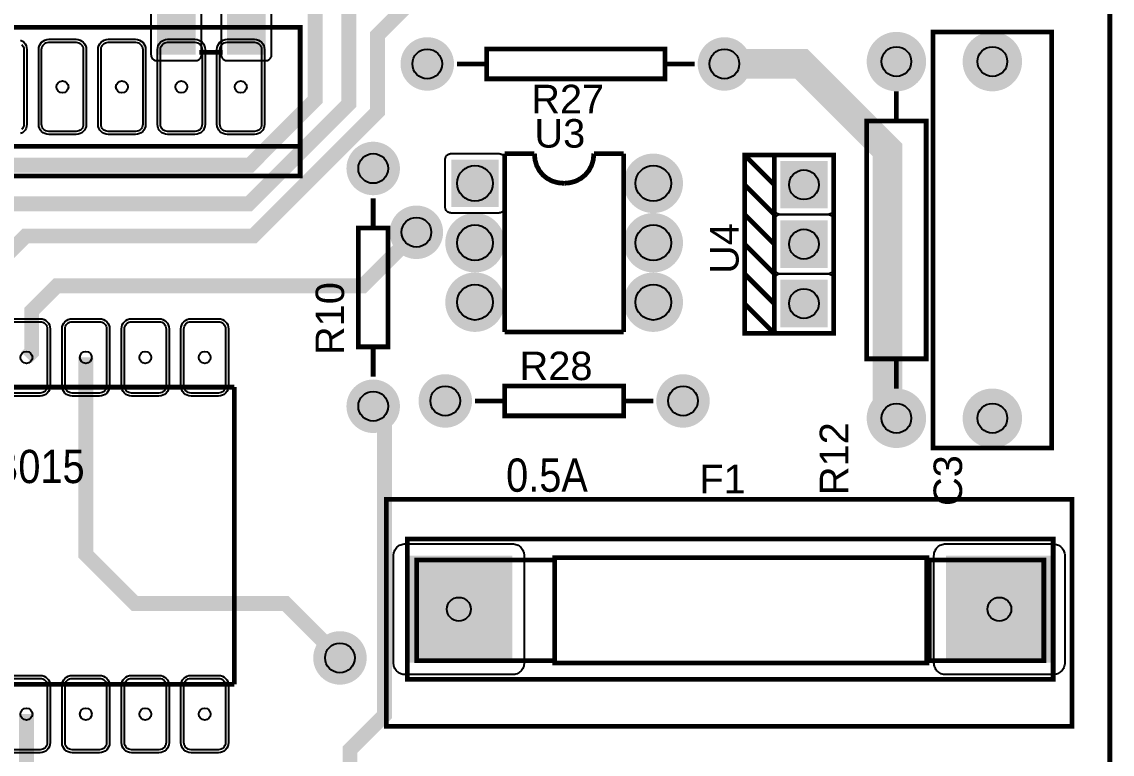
# Model space of a CAD drawing. Header units: inches. Extents: x -2.14 to 2.14, y -2.06 to 2.06.
# Drawn here: x 0.309 to 2.144, y -0.774 to 0.458 of the extents above; entities that cross this region are included whole.
import ezdxf

# ---------------------------------------------------------------- set-up
doc = ezdxf.new("R2010")
doc.units = ezdxf.units.IN
doc.layers.get('0').update_dxf_attribs({"linetype": 'CONTINUOUS'})

# ---------------------------------------------------------------- blocks, each defined once
blk = doc.blocks.new('RPAD')
blk.add_trace([(-0.5, -0.5), (-0.5, 0.5), (0.5, -0.5), (0.5, 0.5)])
blk = doc.blocks.new('EPAD')
at = {"const_width": 0.5}
blk.add_lwpolyline([(-0.25, 0, 1), (0.25, 0, 1)], format="xyb", close=True, dxfattribs=at)

msp = doc.modelspace()

# ---------------------------------------------------------------- linework, layer by layer
for points, const_width in [([(-1.978346, -2.05315), (2.139764, -2.05315), (2.139764, 2.05315), (-1.978346, 2.05315), (-1.978346, -2.05315)], 0.008), ([(-1.978346, -2.05315), (2.139764, -2.05315), (2.139764, 2.05315), (-1.978346, 2.05315), (-1.978346, -2.05315)], 0.008), ([(-1.978346, -2.05315), (2.139764, -2.05315), (2.139764, 2.05315), (-1.978346, 2.05315), (-1.978346, -2.05315)], 0.008), ([(-0.383071, -0.106693), (-0.383071, 0.065748), (-0.231992, 0.216827), (0.693204, 0.216827), (0.802704, 0.326326), (0.802704, 0.539816), (0.714567, 0.627953), (0.627953, 0.627953), (0.624016, 0.624016)], 0.025), ([(0.116929, -0.106693), (0.116929, -0.009055), (0.277559, 0.151575), (0.690944, 0.151575), (0.859268, 0.319898), (0.859268, 0.555884), (0.863435, 0.560051)], 0.025), ([(1.084268, 0.526717), (0.999158, 0.526717), (0.90748, 0.435039), (0.90748, 0.30618), (0.698852, 0.097551), (0.315519, 0.097551), (0.216929, -0.001038), (0.216929, -0.106693)], 0.025), ([(-1.322441, 0.198425), (0.777559, 0.198425), (0.777559, 0.448425), (-1.322441, 0.448425), (-1.322441, 0.198425)], 0.008), ([(-1.322441, 0.198425), (0.777559, 0.198425), (0.777559, 0.448425), (-1.322441, 0.448425), (-1.322441, 0.198425)], 0.008), ([(-1.322441, 0.198425), (0.777559, 0.198425), (0.777559, 0.448425), (-1.322441, 0.448425), (-1.322441, 0.198425)], 0.008), ([(1.842126, -0.259055), (2.042126, -0.259055), (2.042126, 0.440945), (1.842126, 0.440945), (1.842126, -0.259055)], 0.008), ([(1.842126, -0.259055), (2.042126, -0.259055), (2.042126, 0.440945), (1.842126, 0.440945), (1.842126, -0.259055)], 0.008), ([(1.842126, -0.259055), (2.042126, -0.259055), (2.042126, 0.440945), (1.842126, 0.440945), (1.842126, -0.259055)], 0.008), ([(0.647008, 0.406598), (0.608008, 0.406598)], 0.008), ([(0.647008, 0.406598), (0.608008, 0.406598)], 0.008), ([(0.647008, 0.406598), (0.608008, 0.406598)], 0.008), ([(1.091339, 0.362008), (1.391339, 0.362008), (1.391339, 0.412008), (1.091339, 0.412008), (1.091339, 0.362008)], 0.008), ([(1.091339, 0.362008), (1.391339, 0.362008), (1.391339, 0.412008), (1.091339, 0.412008), (1.091339, 0.362008)], 0.008), ([(1.091339, 0.362008), (1.391339, 0.362008), (1.391339, 0.412008), (1.091339, 0.412008), (1.091339, 0.362008)], 0.008), ([(1.491339, 0.387008), (1.620866, 0.387008), (1.765748, 0.242126), (1.765748, -0.194094), (1.780709, -0.209055)], 0.05), ([(1.091339, 0.387008), (1.041339, 0.387008)], 0.008), ([(1.091339, 0.387008), (1.041339, 0.387008)], 0.008), ([(1.091339, 0.387008), (1.041339, 0.387008)], 0.008), ([(1.441339, 0.387008), (1.391339, 0.387008)], 0.008), ([(1.441339, 0.387008), (1.391339, 0.387008)], 0.008), ([(1.441339, 0.387008), (1.391339, 0.387008)], 0.008), ([(1.780709, 0.340945), (1.780709, 0.290945)], 0.008), ([(1.780709, 0.340945), (1.780709, 0.290945)], 0.008), ([(1.780709, 0.340945), (1.780709, 0.290945)], 0.008), ([(1.730709, -0.109055), (1.830709, -0.109055), (1.830709, 0.290945), (1.730709, 0.290945), (1.730709, -0.109055)], 0.008), ([(1.730709, -0.109055), (1.830709, -0.109055), (1.830709, 0.290945), (1.730709, 0.290945), (1.730709, -0.109055)], 0.008), ([(1.730709, -0.109055), (1.830709, -0.109055), (1.830709, 0.290945), (1.730709, 0.290945), (1.730709, -0.109055)], 0.008), ([(0.777559, 0.248425), (-1.322441, 0.248425)], 0.008), ([(0.777559, 0.248425), (-1.322441, 0.248425)], 0.008), ([(0.777559, 0.248425), (-1.322441, 0.248425)], 0.008), ([(1.121654, 0.23622), (1.171654, 0.23622)], 0.008), ([(1.121654, 0.23622), (1.121654, -0.06378)], 0.008), ([(1.121654, 0.23622), (1.171654, 0.23622)], 0.008), ([(1.121654, 0.23622), (1.121654, -0.06378)], 0.008), ([(1.121654, 0.23622), (1.171654, 0.23622)], 0.008), ([(1.121654, 0.23622), (1.121654, -0.06378)], 0.008), ([(1.221654, 0.18622), (1.211179, 0.18718), (1.201607, 0.189955), (1.193089, 0.194394), (1.185779, 0.200346), (1.179828, 0.207656), (1.175388, 0.216174), (1.172613, 0.225746), (1.171654, 0.23622)], 0.008), ([(1.221654, 0.18622), (1.211179, 0.18718), (1.201607, 0.189955), (1.193089, 0.194394), (1.185779, 0.200346), (1.179828, 0.207656), (1.175388, 0.216174), (1.172613, 0.225746), (1.171654, 0.23622)], 0.008), ([(1.221654, 0.18622), (1.211179, 0.18718), (1.201607, 0.189955), (1.193089, 0.194394), (1.185779, 0.200346), (1.179828, 0.207656), (1.175388, 0.216174), (1.172613, 0.225746), (1.171654, 0.23622)], 0.008), ([(1.221654, 0.18622), (1.231841, 0.18718), (1.241279, 0.189955), (1.249779, 0.194394), (1.257154, 0.200346), (1.263216, 0.207656), (1.267779, 0.216174), (1.270654, 0.225746), (1.271654, 0.23622)], 0.008), ([(1.221654, 0.18622), (1.231841, 0.18718), (1.241279, 0.189955), (1.249779, 0.194394), (1.257154, 0.200346), (1.263216, 0.207656), (1.267779, 0.216174), (1.270654, 0.225746), (1.271654, 0.23622)], 0.008), ([(1.221654, 0.18622), (1.231841, 0.18718), (1.241279, 0.189955), (1.249779, 0.194394), (1.257154, 0.200346), (1.263216, 0.207656), (1.267779, 0.216174), (1.270654, 0.225746), (1.271654, 0.23622)], 0.008), ([(1.271654, 0.23622), (1.321654, 0.23622)], 0.008), ([(1.271654, 0.23622), (1.321654, 0.23622)], 0.008), ([(1.271654, 0.23622), (1.321654, 0.23622)], 0.008), ([(1.321654, 0.23622), (1.321654, -0.06378)], 0.008), ([(1.321654, 0.23622), (1.321654, -0.06378)], 0.008), ([(1.321654, 0.23622), (1.321654, -0.06378)], 0.008), ([(1.575197, -0.066142), (1.675197, -0.066142), (1.675197, 0.233858), (1.575197, 0.233858), (1.575197, -0.066142), (1.525197, -0.066142), (1.525197, 0.233858), (1.575197, 0.233858)], 0.008), ([(1.575197, 0.183858), (1.525197, 0.233858)], 0.008), ([(1.575197, -0.066142), (1.675197, -0.066142), (1.675197, 0.233858), (1.575197, 0.233858), (1.575197, -0.066142), (1.525197, -0.066142), (1.525197, 0.233858), (1.575197, 0.233858)], 0.008), ([(1.575197, 0.183858), (1.525197, 0.233858)], 0.008), ([(1.575197, -0.066142), (1.675197, -0.066142), (1.675197, 0.233858), (1.575197, 0.233858), (1.575197, -0.066142), (1.525197, -0.066142), (1.525197, 0.233858), (1.575197, 0.233858)], 0.008), ([(1.575197, 0.183858), (1.525197, 0.233858)], 0.008), ([(1.575197, 0.133858), (1.525197, 0.183858)], 0.008), ([(1.575197, 0.133858), (1.525197, 0.183858)], 0.008), ([(1.575197, 0.133858), (1.525197, 0.183858)], 0.008), ([(0.900394, 0.161165), (0.900394, 0.111165)], 0.008), ([(0.900394, 0.161165), (0.900394, 0.111165)], 0.008), ([(0.900394, 0.161165), (0.900394, 0.111165)], 0.008), ([(1.575197, 0.083858), (1.525197, 0.133858)], 0.008), ([(1.575197, 0.083858), (1.525197, 0.133858)], 0.008), ([(1.575197, 0.083858), (1.525197, 0.133858)], 0.008), ([(0.973054, 0.103828), (0.883006, 0.01378), (0.368134, 0.01378), (0.325831, -0.028523), (0.325831, -0.097791), (0.316929, -0.106693)], 0.025), ([(0.875394, -0.088835), (0.925394, -0.088835), (0.925394, 0.111165), (0.875394, 0.111165), (0.875394, -0.088835)], 0.008), ([(0.875394, -0.088835), (0.925394, -0.088835), (0.925394, 0.111165), (0.875394, 0.111165), (0.875394, -0.088835)], 0.008), ([(0.875394, -0.088835), (0.925394, -0.088835), (0.925394, 0.111165), (0.875394, 0.111165), (0.875394, -0.088835)], 0.008), ([(1.575197, 0.033858), (1.525197, 0.083858)], 0.008), ([(1.575197, 0.033858), (1.525197, 0.083858)], 0.008), ([(1.575197, 0.033858), (1.525197, 0.083858)], 0.008), ([(1.575197, -0.016142), (1.525197, 0.033858)], 0.008), ([(1.575197, -0.016142), (1.525197, 0.033858)], 0.008), ([(1.575197, -0.016142), (1.525197, 0.033858)], 0.008), ([(1.575197, -0.066142), (1.525197, -0.016142)], 0.008), ([(1.575197, -0.066142), (1.525197, -0.016142)], 0.008), ([(1.575197, -0.066142), (1.525197, -0.016142)], 0.008), ([(1.121654, -0.06378), (1.321654, -0.06378)], 0.008), ([(1.121654, -0.06378), (1.321654, -0.06378)], 0.008), ([(1.121654, -0.06378), (1.321654, -0.06378)], 0.008), ([(0.900394, -0.088835), (0.900394, -0.138835)], 0.008), ([(0.900394, -0.088835), (0.900394, -0.138835)], 0.008), ([(0.900394, -0.088835), (0.900394, -0.138835)], 0.008), ([(0.844488, -0.612205), (0.75297, -0.520687), (0.499321, -0.520687), (0.416929, -0.438294), (0.416929, -0.106693)], 0.025), ([(1.780709, -0.109055), (1.780709, -0.159055)], 0.008), ([(1.780709, -0.109055), (1.780709, -0.159055)], 0.008), ([(1.780709, -0.109055), (1.780709, -0.159055)], 0.008), ([(-1.333071, -0.156693), (0.666929, -0.156693)], 0.008), ([(-1.333071, -0.156693), (0.666929, -0.156693)], 0.008), ([(-1.333071, -0.156693), (0.666929, -0.156693)], 0.008), ([(0.666929, -0.156693), (0.666929, -0.656693)], 0.008), ([(0.666929, -0.156693), (0.666929, -0.656693)], 0.008), ([(0.666929, -0.156693), (0.666929, -0.656693)], 0.008), ([(1.121654, -0.204921), (1.321654, -0.204921), (1.321654, -0.154921), (1.121654, -0.154921), (1.121654, -0.204921)], 0.008), ([(1.121654, -0.204921), (1.321654, -0.204921), (1.321654, -0.154921), (1.121654, -0.154921), (1.121654, -0.204921)], 0.008), ([(1.121654, -0.204921), (1.321654, -0.204921), (1.321654, -0.154921), (1.121654, -0.154921), (1.121654, -0.204921)], 0.008), ([(0.883071, -1.400142), (0.883071, -1.254724), (0.966535, -1.17126), (0.966535, -0.949104), (0.861407, -0.843976), (0.861407, -0.766413), (0.919291, -0.70853), (0.919291, -0.207732), (0.900394, -0.188835)], 0.025), ([(1.071654, -0.179921), (1.121654, -0.179921)], 0.008), ([(1.071654, -0.179921), (1.121654, -0.179921)], 0.008), ([(1.071654, -0.179921), (1.121654, -0.179921)], 0.008), ([(1.321654, -0.179921), (1.371654, -0.179921)], 0.008), ([(1.321654, -0.179921), (1.371654, -0.179921)], 0.008), ([(1.321654, -0.179921), (1.371654, -0.179921)], 0.008), ([(0.922441, -0.727165), (2.075984, -0.727165), (2.075984, -0.345276), (0.922441, -0.345276), (0.922441, -0.727165)], 0.008), ([(0.922441, -0.727165), (2.075984, -0.727165), (2.075984, -0.345276), (0.922441, -0.345276), (0.922441, -0.727165)], 0.008), ([(0.922441, -0.727165), (2.075984, -0.727165), (2.075984, -0.345276), (0.922441, -0.345276), (0.922441, -0.727165)], 0.008), ([(0.957874, -0.648425), (2.044488, -0.648425), (2.044488, -0.412205), (0.957874, -0.412205), (0.957874, -0.648425)], 0.008), ([(0.957874, -0.648425), (2.044488, -0.648425), (2.044488, -0.412205), (0.957874, -0.412205), (0.957874, -0.648425)], 0.008), ([(0.957874, -0.648425), (2.044488, -0.648425), (2.044488, -0.412205), (0.957874, -0.412205), (0.957874, -0.648425)], 0.008), ([(1.205906, -0.620866), (1.83189, -0.620866), (1.83189, -0.443701), (1.205906, -0.443701), (1.205906, -0.620866)], 0.008), ([(1.205906, -0.620866), (1.83189, -0.620866), (1.83189, -0.443701), (1.205906, -0.443701), (1.205906, -0.620866)], 0.008), ([(1.205906, -0.620866), (1.83189, -0.620866), (1.83189, -0.443701), (1.205906, -0.443701), (1.205906, -0.620866)], 0.008), ([(0.973622, -0.616929), (1.205906, -0.616929), (1.205906, -0.447638), (0.973622, -0.447638), (0.973622, -0.616929)], 0.008), ([(0.973622, -0.616929), (1.205906, -0.616929), (1.205906, -0.447638), (0.973622, -0.447638), (0.973622, -0.616929)], 0.008), ([(0.973622, -0.616929), (1.205906, -0.616929), (1.205906, -0.447638), (0.973622, -0.447638), (0.973622, -0.616929)], 0.008), ([(1.835827, -0.616929), (2.02874, -0.616929), (2.02874, -0.447638), (1.835827, -0.447638), (1.835827, -0.616929)], 0.008), ([(1.835827, -0.616929), (2.02874, -0.616929), (2.02874, -0.447638), (1.835827, -0.447638), (1.835827, -0.616929)], 0.008), ([(1.835827, -0.616929), (2.02874, -0.616929), (2.02874, -0.447638), (1.835827, -0.447638), (1.835827, -0.616929)], 0.008), ([(-1.333071, -0.656693), (0.666929, -0.656693)], 0.008), ([(-1.333071, -0.656693), (0.666929, -0.656693)], 0.008), ([(-1.333071, -0.656693), (0.666929, -0.656693)], 0.008), ([(0.316929, -0.706693), (0.316929, -1.057087), (0.36811, -1.108268), (0.504208, -1.108268), (0.625951, -1.23001), (0.625951, -1.474409), (0.738189, -1.541339)], 0.025)]:
    msp.add_lwpolyline(points, dxfattribs=dict(const_width=const_width))
for points in [[(0.526508, 0.522598), (0.526508, 0.402598), (0.526558, 0.401559), (0.526707, 0.400554), (0.526949, 0.399587), (0.52728, 0.398663), (0.527694, 0.397787), (0.528189, 0.396963), (0.528758, 0.396195), (0.529398, 0.395489), (0.530104, 0.394849), (0.530872, 0.39428), (0.531696, 0.393785), (0.532572, 0.39337), (0.533496, 0.393039), (0.534463, 0.392797), (0.535469, 0.392649), (0.536508, 0.392598), (0.601508, 0.392598), (0.602547, 0.392649), (0.603552, 0.392797), (0.604519, 0.393039), (0.605443, 0.39337), (0.60632, 0.393785), (0.607144, 0.39428), (0.607911, 0.394849), (0.608617, 0.395489), (0.609257, 0.396195), (0.609827, 0.396963), (0.610321, 0.397787), (0.610736, 0.398663), (0.611067, 0.399587), (0.611309, 0.400554), (0.611457, 0.401559), (0.611508, 0.402598), (0.611508, 0.522598)], [(0.644508, 0.522598), (0.644508, 0.402598), (0.644558, 0.401559), (0.644707, 0.400554), (0.644949, 0.399587), (0.64528, 0.398663), (0.645694, 0.397787), (0.646189, 0.396963), (0.646758, 0.396195), (0.647398, 0.395489), (0.648104, 0.394849), (0.648872, 0.39428), (0.649696, 0.393785), (0.650572, 0.39337), (0.651496, 0.393039), (0.652463, 0.392797), (0.653469, 0.392649), (0.654508, 0.392598), (0.719508, 0.392598), (0.720547, 0.392649), (0.721552, 0.392797), (0.722519, 0.393039), (0.723443, 0.39337), (0.72432, 0.393785), (0.725144, 0.39428), (0.725911, 0.394849), (0.726617, 0.395489), (0.727257, 0.396195), (0.727827, 0.396963), (0.728321, 0.397787), (0.728736, 0.398663), (0.729067, 0.399587), (0.729309, 0.400554), (0.729457, 0.401559), (0.729508, 0.402598), (0.729508, 0.522598)], [(0.307249, 0.427114), (0.31014, 0.425568), (0.312645, 0.423511), (0.314702, 0.421006), (0.316248, 0.418115), (0.317221, 0.414901), (0.317559, 0.411425), (0.317559, 0.285425), (0.317221, 0.281949), (0.316248, 0.278735), (0.314702, 0.275844), (0.312645, 0.273339), (0.31014, 0.271283), (0.307249, 0.269737)], [(0.30909, 0.419956), (0.310542, 0.418188), (0.311633, 0.416148), (0.31232, 0.413879), (0.312559, 0.411425), (0.312559, 0.285425), (0.31232, 0.282972), (0.311633, 0.280702), (0.310542, 0.278662), (0.30909, 0.276894)], [(0.293929, -0.041693), (0.339929, -0.041693), (0.343405, -0.042031), (0.346619, -0.043004), (0.34951, -0.04455), (0.352015, -0.046607), (0.354072, -0.049112), (0.355618, -0.052003), (0.356591, -0.055217), (0.356929, -0.058693), (0.356929, -0.154693), (0.356591, -0.158169), (0.355618, -0.161383), (0.354072, -0.164274), (0.352015, -0.166779), (0.34951, -0.168835), (0.346619, -0.170381), (0.343405, -0.171355), (0.339929, -0.171693), (0.339929, -0.171693), (0.293929, -0.171693)], [(0.293929, -0.046693), (0.339929, -0.046693), (0.342383, -0.046931), (0.344652, -0.047619), (0.346692, -0.04871), (0.34846, -0.050162), (0.349912, -0.05193), (0.351003, -0.05397), (0.35169, -0.056239), (0.351929, -0.058693), (0.351929, -0.154693), (0.35169, -0.157146), (0.351003, -0.159416), (0.349912, -0.161456), (0.34846, -0.163224), (0.346692, -0.164676), (0.344652, -0.165767), (0.342383, -0.166454), (0.339929, -0.166693), (0.339929, -0.166693), (0.293929, -0.166693)], [(0.293929, -0.641693), (0.339929, -0.641693), (0.343405, -0.642031), (0.346619, -0.643004), (0.34951, -0.64455), (0.352015, -0.646607), (0.354072, -0.649112), (0.355618, -0.652003), (0.356591, -0.655217), (0.356929, -0.658693), (0.356929, -0.754693), (0.356591, -0.758169), (0.355618, -0.761383), (0.354072, -0.764274), (0.352015, -0.766779), (0.34951, -0.768835), (0.346619, -0.770381), (0.343405, -0.771355), (0.339929, -0.771693), (0.293929, -0.771693)], [(0.293929, -0.646693), (0.339929, -0.646693), (0.342383, -0.646931), (0.344652, -0.647619), (0.346692, -0.64871), (0.34846, -0.650162), (0.349912, -0.65193), (0.351003, -0.65397), (0.35169, -0.656239), (0.351929, -0.658693), (0.351929, -0.754693), (0.35169, -0.757146), (0.351003, -0.759416), (0.349912, -0.761456), (0.34846, -0.763224), (0.346692, -0.764676), (0.344652, -0.765767), (0.342383, -0.766454), (0.339929, -0.766693), (0.293929, -0.766693)]]:
    msp.add_lwpolyline(points)
for points in [[(0.400559, 0.268425), (0.354559, 0.268425), (0.351083, 0.268763), (0.347869, 0.269737), (0.344978, 0.271283), (0.342473, 0.273339), (0.340417, 0.275844), (0.33887, 0.278735), (0.337897, 0.281949), (0.337559, 0.285425), (0.337559, 0.411425), (0.337897, 0.414901), (0.33887, 0.418115), (0.340417, 0.421006), (0.342473, 0.423511), (0.344978, 0.425568), (0.347869, 0.427114), (0.351083, 0.428087), (0.354559, 0.428425), (0.400559, 0.428425), (0.404035, 0.428087), (0.407249, 0.427114), (0.41014, 0.425568), (0.412645, 0.423511), (0.414702, 0.421006), (0.416248, 0.418115), (0.417221, 0.414901), (0.417559, 0.411425), (0.417559, 0.285425), (0.417221, 0.281949), (0.416248, 0.278735), (0.414702, 0.275844), (0.412645, 0.273339), (0.41014, 0.271283), (0.407249, 0.269737), (0.404035, 0.268763), (0.400559, 0.268425)], [(0.400559, 0.273425), (0.354559, 0.273425), (0.352106, 0.273664), (0.349836, 0.274351), (0.347796, 0.275442), (0.346028, 0.276894), (0.344576, 0.278662), (0.343485, 0.280702), (0.342798, 0.282972), (0.342559, 0.285425), (0.342559, 0.411425), (0.342798, 0.413879), (0.343485, 0.416148), (0.344576, 0.418188), (0.346028, 0.419956), (0.347796, 0.421408), (0.349836, 0.4225), (0.352106, 0.423187), (0.354559, 0.423425), (0.400559, 0.423425), (0.403013, 0.423187), (0.405282, 0.4225), (0.407322, 0.421408), (0.40909, 0.419956), (0.410542, 0.418188), (0.411633, 0.416148), (0.41232, 0.413879), (0.412559, 0.411425), (0.412559, 0.285425), (0.41232, 0.282972), (0.411633, 0.280702), (0.410542, 0.278662), (0.40909, 0.276894), (0.407322, 0.275442), (0.405282, 0.274351), (0.403013, 0.273664), (0.400559, 0.273425)], [(0.500559, 0.268425), (0.454559, 0.268425), (0.451083, 0.268763), (0.447869, 0.269737), (0.444978, 0.271283), (0.442473, 0.273339), (0.440417, 0.275844), (0.43887, 0.278735), (0.437897, 0.281949), (0.437559, 0.285425), (0.437559, 0.411425), (0.437897, 0.414901), (0.43887, 0.418115), (0.440417, 0.421006), (0.442473, 0.423511), (0.444978, 0.425568), (0.447869, 0.427114), (0.451083, 0.428087), (0.454559, 0.428425), (0.500559, 0.428425), (0.504035, 0.428087), (0.507249, 0.427114), (0.51014, 0.425568), (0.512645, 0.423511), (0.514702, 0.421006), (0.516248, 0.418115), (0.517221, 0.414901), (0.517559, 0.411425), (0.517559, 0.285425), (0.517221, 0.281949), (0.516248, 0.278735), (0.514702, 0.275844), (0.512645, 0.273339), (0.51014, 0.271283), (0.507249, 0.269737), (0.504035, 0.268763), (0.500559, 0.268425)], [(0.500559, 0.273425), (0.454559, 0.273425), (0.452106, 0.273664), (0.449836, 0.274351), (0.447796, 0.275442), (0.446028, 0.276894), (0.444576, 0.278662), (0.443485, 0.280702), (0.442798, 0.282972), (0.442559, 0.285425), (0.442559, 0.411425), (0.442798, 0.413879), (0.443485, 0.416148), (0.444576, 0.418188), (0.446028, 0.419956), (0.447796, 0.421408), (0.449836, 0.4225), (0.452106, 0.423187), (0.454559, 0.423425), (0.500559, 0.423425), (0.503013, 0.423187), (0.505282, 0.4225), (0.507322, 0.421408), (0.50909, 0.419956), (0.510542, 0.418188), (0.511633, 0.416148), (0.51232, 0.413879), (0.512559, 0.411425), (0.512559, 0.285425), (0.51232, 0.282972), (0.511633, 0.280702), (0.510542, 0.278662), (0.50909, 0.276894), (0.507322, 0.275442), (0.505282, 0.274351), (0.503013, 0.273664), (0.500559, 0.273425)], [(0.600559, 0.268425), (0.554559, 0.268425), (0.551083, 0.268763), (0.547869, 0.269737), (0.544978, 0.271283), (0.542473, 0.273339), (0.540417, 0.275844), (0.53887, 0.278735), (0.537897, 0.281949), (0.537559, 0.285425), (0.537559, 0.411425), (0.537897, 0.414901), (0.53887, 0.418115), (0.540417, 0.421006), (0.542473, 0.423511), (0.544978, 0.425568), (0.547869, 0.427114), (0.551083, 0.428087), (0.554559, 0.428425), (0.600559, 0.428425), (0.604035, 0.428087), (0.607249, 0.427114), (0.61014, 0.425568), (0.612645, 0.423511), (0.614702, 0.421006), (0.616248, 0.418115), (0.617221, 0.414901), (0.617559, 0.411425), (0.617559, 0.285425), (0.617221, 0.281949), (0.616248, 0.278735), (0.614702, 0.275844), (0.612645, 0.273339), (0.61014, 0.271283), (0.607249, 0.269737), (0.604035, 0.268763), (0.600559, 0.268425)], [(0.600559, 0.273425), (0.554559, 0.273425), (0.552106, 0.273664), (0.549836, 0.274351), (0.547796, 0.275442), (0.546028, 0.276894), (0.544576, 0.278662), (0.543485, 0.280702), (0.542798, 0.282972), (0.542559, 0.285425), (0.542559, 0.411425), (0.542798, 0.413879), (0.543485, 0.416148), (0.544576, 0.418188), (0.546028, 0.419956), (0.547796, 0.421408), (0.549836, 0.4225), (0.552106, 0.423187), (0.554559, 0.423425), (0.600559, 0.423425), (0.603013, 0.423187), (0.605282, 0.4225), (0.607322, 0.421408), (0.60909, 0.419956), (0.610542, 0.418188), (0.611633, 0.416148), (0.61232, 0.413879), (0.612559, 0.411425), (0.612559, 0.285425), (0.61232, 0.282972), (0.611633, 0.280702), (0.610542, 0.278662), (0.60909, 0.276894), (0.607322, 0.275442), (0.605282, 0.274351), (0.603013, 0.273664), (0.600559, 0.273425)], [(0.700559, 0.268425), (0.654559, 0.268425), (0.651083, 0.268763), (0.647869, 0.269737), (0.644978, 0.271283), (0.642473, 0.273339), (0.640417, 0.275844), (0.63887, 0.278735), (0.637897, 0.281949), (0.637559, 0.285425), (0.637559, 0.411425), (0.637897, 0.414901), (0.63887, 0.418115), (0.640417, 0.421006), (0.642473, 0.423511), (0.644978, 0.425568), (0.647869, 0.427114), (0.651083, 0.428087), (0.654559, 0.428425), (0.700559, 0.428425), (0.704035, 0.428087), (0.707249, 0.427114), (0.71014, 0.425568), (0.712645, 0.423511), (0.714702, 0.421006), (0.716248, 0.418115), (0.717221, 0.414901), (0.717559, 0.411425), (0.717559, 0.285425), (0.717221, 0.281949), (0.716248, 0.278735), (0.714702, 0.275844), (0.712645, 0.273339), (0.71014, 0.271283), (0.707249, 0.269737), (0.704035, 0.268763), (0.700559, 0.268425)], [(0.700559, 0.273425), (0.654559, 0.273425), (0.652106, 0.273664), (0.649836, 0.274351), (0.647796, 0.275442), (0.646028, 0.276894), (0.644576, 0.278662), (0.643485, 0.280702), (0.642798, 0.282972), (0.642559, 0.285425), (0.642559, 0.411425), (0.642798, 0.413879), (0.643485, 0.416148), (0.644576, 0.418188), (0.646028, 0.419956), (0.647796, 0.421408), (0.649836, 0.4225), (0.652106, 0.423187), (0.654559, 0.423425), (0.700559, 0.423425), (0.703013, 0.423187), (0.705282, 0.4225), (0.707322, 0.421408), (0.70909, 0.419956), (0.710542, 0.418188), (0.711633, 0.416148), (0.71232, 0.413879), (0.712559, 0.411425), (0.712559, 0.285425), (0.71232, 0.282972), (0.711633, 0.280702), (0.710542, 0.278662), (0.70909, 0.276894), (0.707322, 0.275442), (0.705282, 0.274351), (0.703013, 0.273664), (0.700559, 0.273425)], [(1.121654, 0.22622), (1.121654, 0.14622), (1.121603, 0.145181), (1.121455, 0.144176), (1.121213, 0.143209), (1.120882, 0.142285), (1.120467, 0.141409), (1.119972, 0.140585), (1.119403, 0.139817), (1.118763, 0.139111), (1.118057, 0.138471), (1.117289, 0.137902), (1.116465, 0.137407), (1.115589, 0.136992), (1.114665, 0.136661), (1.113698, 0.136419), (1.112693, 0.136271), (1.111654, 0.13622), (1.031654, 0.13622), (1.030614, 0.136271), (1.029609, 0.136419), (1.028642, 0.136661), (1.027718, 0.136992), (1.026842, 0.137407), (1.026018, 0.137902), (1.02525, 0.138471), (1.024544, 0.139111), (1.023904, 0.139817), (1.023335, 0.140585), (1.02284, 0.141409), (1.022425, 0.142285), (1.022094, 0.143209), (1.021852, 0.144176), (1.021704, 0.145181), (1.021654, 0.14622), (1.021654, 0.22622), (1.021704, 0.22726), (1.021852, 0.228265), (1.022094, 0.229232), (1.022425, 0.230156), (1.02284, 0.231032), (1.023335, 0.231856), (1.023904, 0.232624), (1.024544, 0.23333), (1.02525, 0.23397), (1.026018, 0.234539), (1.026842, 0.235034), (1.027718, 0.235449), (1.028642, 0.23578), (1.029609, 0.236022), (1.030614, 0.23617), (1.031654, 0.23622), (1.111654, 0.23622), (1.112693, 0.23617), (1.113698, 0.236022), (1.114665, 0.23578), (1.115589, 0.235449), (1.116465, 0.235034), (1.117289, 0.234539), (1.118057, 0.23397), (1.118763, 0.23333), (1.119403, 0.232624), (1.119972, 0.231856), (1.120467, 0.231032), (1.120882, 0.230156), (1.121213, 0.229232), (1.121455, 0.228265), (1.121603, 0.22726), (1.121654, 0.22622)], [(1.575197, 0.143858), (1.575197, 0.223858), (1.575247, 0.224898), (1.575396, 0.225903), (1.575638, 0.22687), (1.575969, 0.227794), (1.576383, 0.22867), (1.576878, 0.229494), (1.577447, 0.230262), (1.578087, 0.230968), (1.578794, 0.231608), (1.579561, 0.232177), (1.580385, 0.232672), (1.581261, 0.233087), (1.582185, 0.233417), (1.583152, 0.233659), (1.584157, 0.233808), (1.585197, 0.233858), (1.665197, 0.233858), (1.666236, 0.233808), (1.667241, 0.233659), (1.668208, 0.233417), (1.669132, 0.233087), (1.670009, 0.232672), (1.670833, 0.232177), (1.6716, 0.231608), (1.672306, 0.230968), (1.672946, 0.230262), (1.673516, 0.229494), (1.674011, 0.22867), (1.674425, 0.227794), (1.674756, 0.22687), (1.674998, 0.225903), (1.675146, 0.224898), (1.675197, 0.223858), (1.675197, 0.143858), (1.675146, 0.142819), (1.674998, 0.141814), (1.674756, 0.140847), (1.674425, 0.139923), (1.674011, 0.139046), (1.673516, 0.138222), (1.672946, 0.137455), (1.672306, 0.136749), (1.6716, 0.136109), (1.670833, 0.135539), (1.670009, 0.135045), (1.669132, 0.13463), (1.668208, 0.134299), (1.667241, 0.134057), (1.666236, 0.133909), (1.665197, 0.133858), (1.585197, 0.133858), (1.584157, 0.133909), (1.583152, 0.134057), (1.582185, 0.134299), (1.581261, 0.13463), (1.580385, 0.135045), (1.579561, 0.135539), (1.578794, 0.136109), (1.578087, 0.136749), (1.577447, 0.137455), (1.576878, 0.138222), (1.576383, 0.139046), (1.575969, 0.139923), (1.575638, 0.140847), (1.575396, 0.141814), (1.575247, 0.142819), (1.575197, 0.143858)], [(1.575197, 0.043858), (1.575197, 0.123858), (1.575247, 0.124898), (1.575396, 0.125903), (1.575638, 0.12687), (1.575969, 0.127794), (1.576383, 0.12867), (1.576878, 0.129494), (1.577447, 0.130262), (1.578087, 0.130968), (1.578794, 0.131608), (1.579561, 0.132177), (1.580385, 0.132672), (1.581261, 0.133087), (1.582185, 0.133417), (1.583152, 0.133659), (1.584157, 0.133808), (1.585197, 0.133858), (1.665197, 0.133858), (1.666236, 0.133808), (1.667241, 0.133659), (1.668208, 0.133417), (1.669132, 0.133087), (1.670009, 0.132672), (1.670833, 0.132177), (1.6716, 0.131608), (1.672306, 0.130968), (1.672946, 0.130262), (1.673516, 0.129494), (1.674011, 0.12867), (1.674425, 0.127794), (1.674756, 0.12687), (1.674998, 0.125903), (1.675146, 0.124898), (1.675197, 0.123858), (1.675197, 0.043858), (1.675146, 0.042819), (1.674998, 0.041814), (1.674756, 0.040847), (1.674425, 0.039923), (1.674011, 0.039046), (1.673516, 0.038222), (1.672946, 0.037455), (1.672306, 0.036749), (1.6716, 0.036109), (1.670833, 0.035539), (1.670009, 0.035045), (1.669132, 0.03463), (1.668208, 0.034299), (1.667241, 0.034057), (1.666236, 0.033909), (1.665197, 0.033858), (1.585197, 0.033858), (1.584157, 0.033909), (1.583152, 0.034057), (1.582185, 0.034299), (1.581261, 0.03463), (1.580385, 0.035045), (1.579561, 0.035539), (1.578794, 0.036109), (1.578087, 0.036749), (1.577447, 0.037455), (1.576878, 0.038222), (1.576383, 0.039046), (1.575969, 0.039923), (1.575638, 0.040847), (1.575396, 0.041814), (1.575247, 0.042819), (1.575197, 0.043858)], [(1.575197, -0.056142), (1.575197, 0.023858), (1.575247, 0.024898), (1.575396, 0.025903), (1.575638, 0.02687), (1.575969, 0.027794), (1.576383, 0.02867), (1.576878, 0.029494), (1.577447, 0.030262), (1.578087, 0.030968), (1.578794, 0.031608), (1.579561, 0.032177), (1.580385, 0.032672), (1.581261, 0.033087), (1.582185, 0.033417), (1.583152, 0.033659), (1.584157, 0.033808), (1.585197, 0.033858), (1.665197, 0.033858), (1.666236, 0.033808), (1.667241, 0.033659), (1.668208, 0.033417), (1.669132, 0.033087), (1.670009, 0.032672), (1.670833, 0.032177), (1.6716, 0.031608), (1.672306, 0.030968), (1.672946, 0.030262), (1.673516, 0.029494), (1.674011, 0.02867), (1.674425, 0.027794), (1.674756, 0.02687), (1.674998, 0.025903), (1.675146, 0.024898), (1.675197, 0.023858), (1.675197, -0.056142), (1.675146, -0.057181), (1.674998, -0.058186), (1.674756, -0.059153), (1.674425, -0.060077), (1.674011, -0.060954), (1.673516, -0.061778), (1.672946, -0.062545), (1.672306, -0.063251), (1.6716, -0.063891), (1.670833, -0.064461), (1.670009, -0.064955), (1.669132, -0.06537), (1.668208, -0.065701), (1.667241, -0.065943), (1.666236, -0.066091), (1.665197, -0.066142), (1.585197, -0.066142), (1.584157, -0.066091), (1.583152, -0.065943), (1.582185, -0.065701), (1.581261, -0.06537), (1.580385, -0.064955), (1.579561, -0.064461), (1.578794, -0.063891), (1.578087, -0.063251), (1.577447, -0.062545), (1.576878, -0.061778), (1.576383, -0.060954), (1.575969, -0.060077), (1.575638, -0.059153), (1.575396, -0.058186), (1.575247, -0.057181), (1.575197, -0.056142)], [(0.439929, -0.171693), (0.393929, -0.171693), (0.390453, -0.171355), (0.387239, -0.170381), (0.384348, -0.168835), (0.381843, -0.166779), (0.379787, -0.164274), (0.378241, -0.161383), (0.377267, -0.158169), (0.376929, -0.154693), (0.376929, -0.058693), (0.377267, -0.055217), (0.378241, -0.052003), (0.379787, -0.049112), (0.381843, -0.046607), (0.384348, -0.04455), (0.387239, -0.043004), (0.390453, -0.042031), (0.393929, -0.041693), (0.439929, -0.041693), (0.443405, -0.042031), (0.446619, -0.043004), (0.44951, -0.04455), (0.452015, -0.046607), (0.454072, -0.049112), (0.455618, -0.052003), (0.456591, -0.055217), (0.456929, -0.058693), (0.456929, -0.154693), (0.456591, -0.158169), (0.455618, -0.161383), (0.454072, -0.164274), (0.452015, -0.166779), (0.44951, -0.168835), (0.446619, -0.170381), (0.443405, -0.171355), (0.439929, -0.171693)], [(0.439929, -0.166693), (0.393929, -0.166693), (0.391476, -0.166454), (0.389206, -0.165767), (0.387166, -0.164676), (0.385398, -0.163224), (0.383946, -0.161456), (0.382855, -0.159416), (0.382168, -0.157146), (0.381929, -0.154693), (0.381929, -0.058693), (0.382168, -0.056239), (0.382855, -0.05397), (0.383946, -0.05193), (0.385398, -0.050162), (0.387166, -0.04871), (0.389206, -0.047619), (0.391476, -0.046931), (0.393929, -0.046693), (0.439929, -0.046693), (0.442383, -0.046931), (0.444652, -0.047619), (0.446692, -0.04871), (0.44846, -0.050162), (0.449912, -0.05193), (0.451003, -0.05397), (0.45169, -0.056239), (0.451929, -0.058693), (0.451929, -0.154693), (0.45169, -0.157146), (0.451003, -0.159416), (0.449912, -0.161456), (0.44846, -0.163224), (0.446692, -0.164676), (0.444652, -0.165767), (0.442383, -0.166454), (0.439929, -0.166693)], [(0.539929, -0.171693), (0.493929, -0.171693), (0.490453, -0.171355), (0.487239, -0.170381), (0.484348, -0.168835), (0.481843, -0.166779), (0.479787, -0.164274), (0.478241, -0.161383), (0.477267, -0.158169), (0.476929, -0.154693), (0.476929, -0.058693), (0.477267, -0.055217), (0.478241, -0.052003), (0.479787, -0.049112), (0.481843, -0.046607), (0.484348, -0.04455), (0.487239, -0.043004), (0.490453, -0.042031), (0.493929, -0.041693), (0.539929, -0.041693), (0.543405, -0.042031), (0.546619, -0.043004), (0.54951, -0.04455), (0.552015, -0.046607), (0.554072, -0.049112), (0.555618, -0.052003), (0.556591, -0.055217), (0.556929, -0.058693), (0.556929, -0.154693), (0.556591, -0.158169), (0.555618, -0.161383), (0.554072, -0.164274), (0.552015, -0.166779), (0.54951, -0.168835), (0.546619, -0.170381), (0.543405, -0.171355), (0.539929, -0.171693)], [(0.539929, -0.166693), (0.493929, -0.166693), (0.491476, -0.166454), (0.489206, -0.165767), (0.487166, -0.164676), (0.485398, -0.163224), (0.483946, -0.161456), (0.482855, -0.159416), (0.482168, -0.157146), (0.481929, -0.154693), (0.481929, -0.058693), (0.482168, -0.056239), (0.482855, -0.05397), (0.483946, -0.05193), (0.485398, -0.050162), (0.487166, -0.04871), (0.489206, -0.047619), (0.491476, -0.046931), (0.493929, -0.046693), (0.539929, -0.046693), (0.542383, -0.046931), (0.544652, -0.047619), (0.546692, -0.04871), (0.54846, -0.050162), (0.549912, -0.05193), (0.551003, -0.05397), (0.55169, -0.056239), (0.551929, -0.058693), (0.551929, -0.154693), (0.55169, -0.157146), (0.551003, -0.159416), (0.549912, -0.161456), (0.54846, -0.163224), (0.546692, -0.164676), (0.544652, -0.165767), (0.542383, -0.166454), (0.539929, -0.166693)], [(0.639929, -0.171693), (0.593929, -0.171693), (0.590453, -0.171355), (0.587239, -0.170381), (0.584348, -0.168835), (0.581843, -0.166779), (0.579787, -0.164274), (0.578241, -0.161383), (0.577267, -0.158169), (0.576929, -0.154693), (0.576929, -0.058693), (0.577267, -0.055217), (0.578241, -0.052003), (0.579787, -0.049112), (0.581843, -0.046607), (0.584348, -0.04455), (0.587239, -0.043004), (0.590453, -0.042031), (0.593929, -0.041693), (0.639929, -0.041693), (0.643405, -0.042031), (0.646619, -0.043004), (0.64951, -0.04455), (0.652015, -0.046607), (0.654072, -0.049112), (0.655618, -0.052003), (0.656591, -0.055217), (0.656929, -0.058693), (0.656929, -0.154693), (0.656591, -0.158169), (0.655618, -0.161383), (0.654072, -0.164274), (0.652015, -0.166779), (0.64951, -0.168835), (0.646619, -0.170381), (0.643405, -0.171355), (0.639929, -0.171693)], [(0.639929, -0.166693), (0.593929, -0.166693), (0.591476, -0.166454), (0.589206, -0.165767), (0.587166, -0.164676), (0.585398, -0.163224), (0.583946, -0.161456), (0.582855, -0.159416), (0.582168, -0.157146), (0.581929, -0.154693), (0.581929, -0.058693), (0.582168, -0.056239), (0.582855, -0.05397), (0.583946, -0.05193), (0.585398, -0.050162), (0.587166, -0.04871), (0.589206, -0.047619), (0.591476, -0.046931), (0.593929, -0.046693), (0.639929, -0.046693), (0.642383, -0.046931), (0.644652, -0.047619), (0.646692, -0.04871), (0.64846, -0.050162), (0.649912, -0.05193), (0.651003, -0.05397), (0.65169, -0.056239), (0.651929, -0.058693), (0.651929, -0.154693), (0.65169, -0.157146), (0.651003, -0.159416), (0.649912, -0.161456), (0.64846, -0.163224), (0.646692, -0.164676), (0.644652, -0.165767), (0.642383, -0.166454), (0.639929, -0.166693)], [(0.954488, -0.420315), (1.134488, -0.420315), (1.136567, -0.420416), (1.138578, -0.420713), (1.140511, -0.421196), (1.142359, -0.421858), (1.144112, -0.422688), (1.14576, -0.423677), (1.147295, -0.424816), (1.148707, -0.426096), (1.149987, -0.427508), (1.151126, -0.429043), (1.152115, -0.430691), (1.152945, -0.432444), (1.153607, -0.434292), (1.15409, -0.436226), (1.154387, -0.438236), (1.154488, -0.440315), (1.154488, -0.620315), (1.154387, -0.622394), (1.15409, -0.624404), (1.153607, -0.626338), (1.152945, -0.628186), (1.152115, -0.629939), (1.151126, -0.631587), (1.149987, -0.633122), (1.148707, -0.634534), (1.147295, -0.635814), (1.14576, -0.636953), (1.144112, -0.637942), (1.142359, -0.638772), (1.140511, -0.639433), (1.138578, -0.639917), (1.136567, -0.640214), (1.134488, -0.640315), (0.954488, -0.640315), (0.952409, -0.640214), (0.950399, -0.639917), (0.948465, -0.639433), (0.946617, -0.638772), (0.944865, -0.637942), (0.943216, -0.636953), (0.941681, -0.635814), (0.940269, -0.634534), (0.938989, -0.633122), (0.93785, -0.631587), (0.936861, -0.629939), (0.936031, -0.628186), (0.93537, -0.626338), (0.934886, -0.624404), (0.934589, -0.622394), (0.934488, -0.620315), (0.934488, -0.440315), (0.934589, -0.438236), (0.934886, -0.436226), (0.93537, -0.434292), (0.936031, -0.432444), (0.936861, -0.430691), (0.93785, -0.429043), (0.938989, -0.427508), (0.940269, -0.426096), (0.941681, -0.424816), (0.943216, -0.423677), (0.944865, -0.422688), (0.946617, -0.421858), (0.948465, -0.421196), (0.950399, -0.420713), (0.952409, -0.420416), (0.954488, -0.420315)], [(1.863937, -0.420315), (2.043937, -0.420315), (2.046016, -0.420416), (2.048026, -0.420713), (2.04996, -0.421196), (2.051808, -0.421858), (2.053561, -0.422688), (2.055209, -0.423677), (2.056744, -0.424816), (2.058156, -0.426096), (2.059436, -0.427508), (2.060575, -0.429043), (2.061564, -0.430691), (2.062394, -0.432444), (2.063056, -0.434292), (2.063539, -0.436226), (2.063836, -0.438236), (2.063937, -0.440315), (2.063937, -0.620315), (2.063836, -0.622394), (2.063539, -0.624404), (2.063056, -0.626338), (2.062394, -0.628186), (2.061564, -0.629939), (2.060575, -0.631587), (2.059436, -0.633122), (2.058156, -0.634534), (2.056744, -0.635814), (2.055209, -0.636953), (2.053561, -0.637942), (2.051808, -0.638772), (2.04996, -0.639433), (2.048026, -0.639917), (2.046016, -0.640214), (2.043937, -0.640315), (1.863937, -0.640315), (1.861858, -0.640214), (1.859848, -0.639917), (1.857914, -0.639433), (1.856066, -0.638772), (1.854313, -0.637942), (1.852665, -0.636953), (1.85113, -0.635814), (1.849718, -0.634534), (1.848438, -0.633122), (1.847299, -0.631587), (1.84631, -0.629939), (1.84548, -0.628186), (1.844819, -0.626338), (1.844335, -0.624404), (1.844038, -0.622394), (1.843937, -0.620315), (1.843937, -0.440315), (1.844038, -0.438236), (1.844335, -0.436226), (1.844819, -0.434292), (1.84548, -0.432444), (1.84631, -0.430691), (1.847299, -0.429043), (1.848438, -0.427508), (1.849718, -0.426096), (1.85113, -0.424816), (1.852665, -0.423677), (1.854313, -0.422688), (1.856066, -0.421858), (1.857914, -0.421196), (1.859848, -0.420713), (1.861858, -0.420416), (1.863937, -0.420315)], [(0.393929, -0.641693), (0.439929, -0.641693), (0.443405, -0.642031), (0.446619, -0.643004), (0.44951, -0.64455), (0.452015, -0.646607), (0.454072, -0.649112), (0.455618, -0.652003), (0.456591, -0.655217), (0.456929, -0.658693), (0.456929, -0.754693), (0.456591, -0.758169), (0.455618, -0.761383), (0.454072, -0.764274), (0.452015, -0.766779), (0.44951, -0.768835), (0.446619, -0.770381), (0.443405, -0.771355), (0.439929, -0.771693), (0.393929, -0.771693), (0.390453, -0.771355), (0.387239, -0.770381), (0.384348, -0.768835), (0.381843, -0.766779), (0.379787, -0.764274), (0.378241, -0.761383), (0.377267, -0.758169), (0.376929, -0.754693), (0.376929, -0.658693), (0.377267, -0.655217), (0.378241, -0.652003), (0.379787, -0.649112), (0.381843, -0.646607), (0.384348, -0.64455), (0.387239, -0.643004), (0.390453, -0.642031), (0.393929, -0.641693)], [(0.493929, -0.641693), (0.539929, -0.641693), (0.543405, -0.642031), (0.546619, -0.643004), (0.54951, -0.64455), (0.552015, -0.646607), (0.554072, -0.649112), (0.555618, -0.652003), (0.556591, -0.655217), (0.556929, -0.658693), (0.556929, -0.754693), (0.556591, -0.758169), (0.555618, -0.761383), (0.554072, -0.764274), (0.552015, -0.766779), (0.54951, -0.768835), (0.546619, -0.770381), (0.543405, -0.771355), (0.539929, -0.771693), (0.493929, -0.771693), (0.490453, -0.771355), (0.487239, -0.770381), (0.484348, -0.768835), (0.481843, -0.766779), (0.479787, -0.764274), (0.478241, -0.761383), (0.477267, -0.758169), (0.476929, -0.754693), (0.476929, -0.658693), (0.477267, -0.655217), (0.478241, -0.652003), (0.479787, -0.649112), (0.481843, -0.646607), (0.484348, -0.64455), (0.487239, -0.643004), (0.490453, -0.642031), (0.493929, -0.641693)], [(0.593929, -0.641693), (0.639929, -0.641693), (0.643405, -0.642031), (0.646619, -0.643004), (0.64951, -0.64455), (0.652015, -0.646607), (0.654072, -0.649112), (0.655618, -0.652003), (0.656591, -0.655217), (0.656929, -0.658693), (0.656929, -0.754693), (0.656591, -0.758169), (0.655618, -0.761383), (0.654072, -0.764274), (0.652015, -0.766779), (0.64951, -0.768835), (0.646619, -0.770381), (0.643405, -0.771355), (0.639929, -0.771693), (0.593929, -0.771693), (0.590453, -0.771355), (0.587239, -0.770381), (0.584348, -0.768835), (0.581843, -0.766779), (0.579787, -0.764274), (0.578241, -0.761383), (0.577267, -0.758169), (0.576929, -0.754693), (0.576929, -0.658693), (0.577267, -0.655217), (0.578241, -0.652003), (0.579787, -0.649112), (0.581843, -0.646607), (0.584348, -0.64455), (0.587239, -0.643004), (0.590453, -0.642031), (0.593929, -0.641693)], [(0.393929, -0.646693), (0.439929, -0.646693), (0.442383, -0.646931), (0.444652, -0.647619), (0.446692, -0.64871), (0.44846, -0.650162), (0.449912, -0.65193), (0.451003, -0.65397), (0.45169, -0.656239), (0.451929, -0.658693), (0.451929, -0.754693), (0.45169, -0.757146), (0.451003, -0.759416), (0.449912, -0.761456), (0.44846, -0.763224), (0.446692, -0.764676), (0.444652, -0.765767), (0.442383, -0.766454), (0.439929, -0.766693), (0.393929, -0.766693), (0.391476, -0.766454), (0.389206, -0.765767), (0.387166, -0.764676), (0.385398, -0.763224), (0.383946, -0.761456), (0.382855, -0.759416), (0.382168, -0.757146), (0.381929, -0.754693), (0.381929, -0.658693), (0.382168, -0.656239), (0.382855, -0.65397), (0.383946, -0.65193), (0.385398, -0.650162), (0.387166, -0.64871), (0.389206, -0.647619), (0.391476, -0.646931), (0.393929, -0.646693)], [(0.493929, -0.646693), (0.539929, -0.646693), (0.542383, -0.646931), (0.544652, -0.647619), (0.546692, -0.64871), (0.54846, -0.650162), (0.549912, -0.65193), (0.551003, -0.65397), (0.55169, -0.656239), (0.551929, -0.658693), (0.551929, -0.754693), (0.55169, -0.757146), (0.551003, -0.759416), (0.549912, -0.761456), (0.54846, -0.763224), (0.546692, -0.764676), (0.544652, -0.765767), (0.542383, -0.766454), (0.539929, -0.766693), (0.493929, -0.766693), (0.491476, -0.766454), (0.489206, -0.765767), (0.487166, -0.764676), (0.485398, -0.763224), (0.483946, -0.761456), (0.482855, -0.759416), (0.482168, -0.757146), (0.481929, -0.754693), (0.481929, -0.658693), (0.482168, -0.656239), (0.482855, -0.65397), (0.483946, -0.65193), (0.485398, -0.650162), (0.487166, -0.64871), (0.489206, -0.647619), (0.491476, -0.646931), (0.493929, -0.646693)], [(0.593929, -0.646693), (0.639929, -0.646693), (0.642383, -0.646931), (0.644652, -0.647619), (0.646692, -0.64871), (0.64846, -0.650162), (0.649912, -0.65193), (0.651003, -0.65397), (0.65169, -0.656239), (0.651929, -0.658693), (0.651929, -0.754693), (0.65169, -0.757146), (0.651003, -0.759416), (0.649912, -0.761456), (0.64846, -0.763224), (0.646692, -0.764676), (0.644652, -0.765767), (0.642383, -0.766454), (0.639929, -0.766693), (0.593929, -0.766693), (0.591476, -0.766454), (0.589206, -0.765767), (0.587166, -0.764676), (0.585398, -0.763224), (0.583946, -0.761456), (0.582855, -0.759416), (0.582168, -0.757146), (0.581929, -0.754693), (0.581929, -0.658693), (0.582168, -0.656239), (0.582855, -0.65397), (0.583946, -0.65193), (0.585398, -0.650162), (0.587166, -0.64871), (0.589206, -0.647619), (0.591476, -0.646931), (0.593929, -0.646693)]]:
    msp.add_lwpolyline(points, close=True)
for centre, radius in [((0.991339, 0.387008), 0.025), ((1.491339, 0.387008), 0.025), ((1.780709, 0.390945), 0.025), ((1.942126, 0.390945), 0.025), ((0.377559, 0.348425), 0.01), ((0.477559, 0.348425), 0.01), ((0.577559, 0.348425), 0.01), ((0.677559, 0.348425), 0.01), ((0.900394, 0.211165), 0.025), ((1.071653, 0.18622), 0.03), ((1.371654, 0.18622), 0.03), ((1.625197, 0.183858), 0.025), ((0.973054, 0.103828), 0.025), ((1.071653, 0.08622), 0.03), ((1.371654, 0.08622), 0.03), ((1.625197, 0.083858), 0.025), ((1.071653, -0.01378), 0.03), ((1.371654, -0.01378), 0.03), ((1.625197, -0.016142), 0.025), ((0.316929, -0.106693), 0.01), ((0.416929, -0.106693), 0.01), ((0.516929, -0.106693), 0.01), ((0.616929, -0.106693), 0.01), ((0.900394, -0.188835), 0.025), ((1.021654, -0.179921), 0.025), ((1.421654, -0.179921), 0.025), ((1.780709, -0.209055), 0.025), ((1.942126, -0.209055), 0.025), ((1.044488, -0.530315), 0.02), ((1.953937, -0.530315), 0.02), ((0.844488, -0.612205), 0.025), ((0.316929, -0.706693), 0.01), ((0.416929, -0.706693), 0.01), ((0.516929, -0.706693), 0.01), ((0.616929, -0.706693), 0.01)]:
    msp.add_circle(centre, radius)

# ---------------------------------------------------------------- block references
for name, p, xscale, yscale in [('RPAD', (0.569008, 0.462598), 0.065, 0.12), ('RPAD', (0.687008, 0.462598), 0.065, 0.12), ('EPAD', (1.780709, 0.390945), 0.1, 0.1), ('EPAD', (1.942126, 0.390945), 0.1, 0.1), ('EPAD', (0.991339, 0.387008), 0.09, 0.09), ('EPAD', (0.991339, 0.387008), 0.07, 0.07), ('EPAD', (1.491339, 0.387008), 0.09, 0.09), ('EPAD', (1.491339, 0.387008), 0.07, 0.07), ('EPAD', (1.780709, 0.390945), 0.08, 0.08), ('EPAD', (1.942126, 0.390945), 0.08, 0.08), ('EPAD', (0.900394, 0.211165), 0.09, 0.09), ('EPAD', (0.900394, 0.211165), 0.07, 0.07), ('EPAD', (1.371654, 0.18622), 0.1, 0.1), ('EPAD', (1.371654, 0.18622), 0.08, 0.08), ('EPAD', (0.973054, 0.103828), 0.09, 0.09), ('EPAD', (0.973054, 0.103828), 0.07, 0.07), ('EPAD', (1.071654, 0.08622), 0.1, 0.1), ('EPAD', (1.371654, 0.08622), 0.1, 0.1), ('EPAD', (1.071654, 0.08622), 0.08, 0.08), ('EPAD', (1.371654, 0.08622), 0.08, 0.08), ('EPAD', (1.071654, -0.01378), 0.1, 0.1), ('EPAD', (1.071654, -0.01378), 0.08, 0.08), ('EPAD', (1.371654, -0.01378), 0.1, 0.1), ('EPAD', (1.371654, -0.01378), 0.08, 0.08), ('EPAD', (0.900394, -0.188835), 0.09, 0.09), ('EPAD', (1.021654, -0.179921), 0.09, 0.09), ('EPAD', (1.021654, -0.179921), 0.07, 0.07), ('EPAD', (1.421654, -0.179921), 0.09, 0.09), ('EPAD', (1.421654, -0.179921), 0.07, 0.07), ('EPAD', (0.900394, -0.188835), 0.07, 0.07), ('EPAD', (1.780709, -0.209055), 0.1, 0.1), ('EPAD', (1.942126, -0.209055), 0.1, 0.1), ('EPAD', (1.780709, -0.209055), 0.08, 0.08), ('EPAD', (1.942126, -0.209055), 0.08, 0.08), ('RPAD', (1.044488, -0.530315), 0.18, 0.18), ('RPAD', (1.953937, -0.530315), 0.18, 0.18), ('EPAD', (0.844488, -0.612205), 0.09, 0.09), ('EPAD', (0.844488, -0.612205), 0.07, 0.07)]:
    msp.add_blockref(name, p, dxfattribs=dict(xscale=xscale, yscale=yscale))
at = {"xscale": 0.08, "yscale": 0.08}
for p, rotation in [((1.071653, 0.18622), -90), ((1.625197, 0.183858), 90), ((1.625197, 0.083858), 90), ((1.625197, -0.016142), 90)]:
    msp.add_blockref('RPAD', p, dxfattribs=dict(at, rotation=rotation))

# ---------------------------------------------------------------- texts
for s, height, width, p in [('R27', 0.048, 1.041667, (1.166339, 0.304008)), ('R27', 0.048, 1.041667, (1.166339, 0.304008)), ('R27', 0.048, 1.041667, (1.166339, 0.304008)), ('U3', 0.048, 1.041667, (1.171654, 0.24622)), ('U3', 0.048, 1.041667, (1.171654, 0.24622)), ('U3', 0.048, 1.041667, (1.171654, 0.24622)), ('R28', 0.048, 1.041667, (1.146654, -0.144921)), ('R28', 0.048, 1.041667, (1.146654, -0.144921)), ('R28', 0.048, 1.041667, (1.146654, -0.144921)), ('DIELEC-CB015', 0.056, 0.892857, (-0.053346, -0.31815)), ('DIELEC-CB015', 0.056, 0.892857, (-0.053346, -0.31815)), ('DIELEC-CB015', 0.056, 0.892857, (-0.053346, -0.31815)), ('0.5A', 0.056, 0.892857, (1.124016, -0.332685)), ('0.5A', 0.056, 0.892857, (1.124016, -0.332685)), ('0.5A', 0.056, 0.892857, (1.124016, -0.332685)), ('F1', 0.048, 1.041667, (1.449213, -0.335276)), ('F1', 0.048, 1.041667, (1.449213, -0.335276)), ('F1', 0.048, 1.041667, (1.449213, -0.335276))]:
    msp.add_text(s, height=height, dxfattribs=dict(width=width)).set_placement(p)
at = {"width": 1.041667}
for s, p in [('U4', (1.515197, 0.033858)), ('U4', (1.515197, 0.033858)), ('U4', (1.515197, 0.033858)), ('R10', (0.851472, -0.102685)), ('R10', (0.851472, -0.102685)), ('R10', (0.851472, -0.102685)), ('R12', (1.699732, -0.338386)), ('R12', (1.699732, -0.338386)), ('R12', (1.699732, -0.338386)), ('C3', (1.891181, -0.356693)), ('C3', (1.891181, -0.356693)), ('C3', (1.891181, -0.356693))]:
    msp.add_text(s, height=0.048, rotation=90, dxfattribs=at).set_placement(p)

doc.saveas('drawing.dxf')
